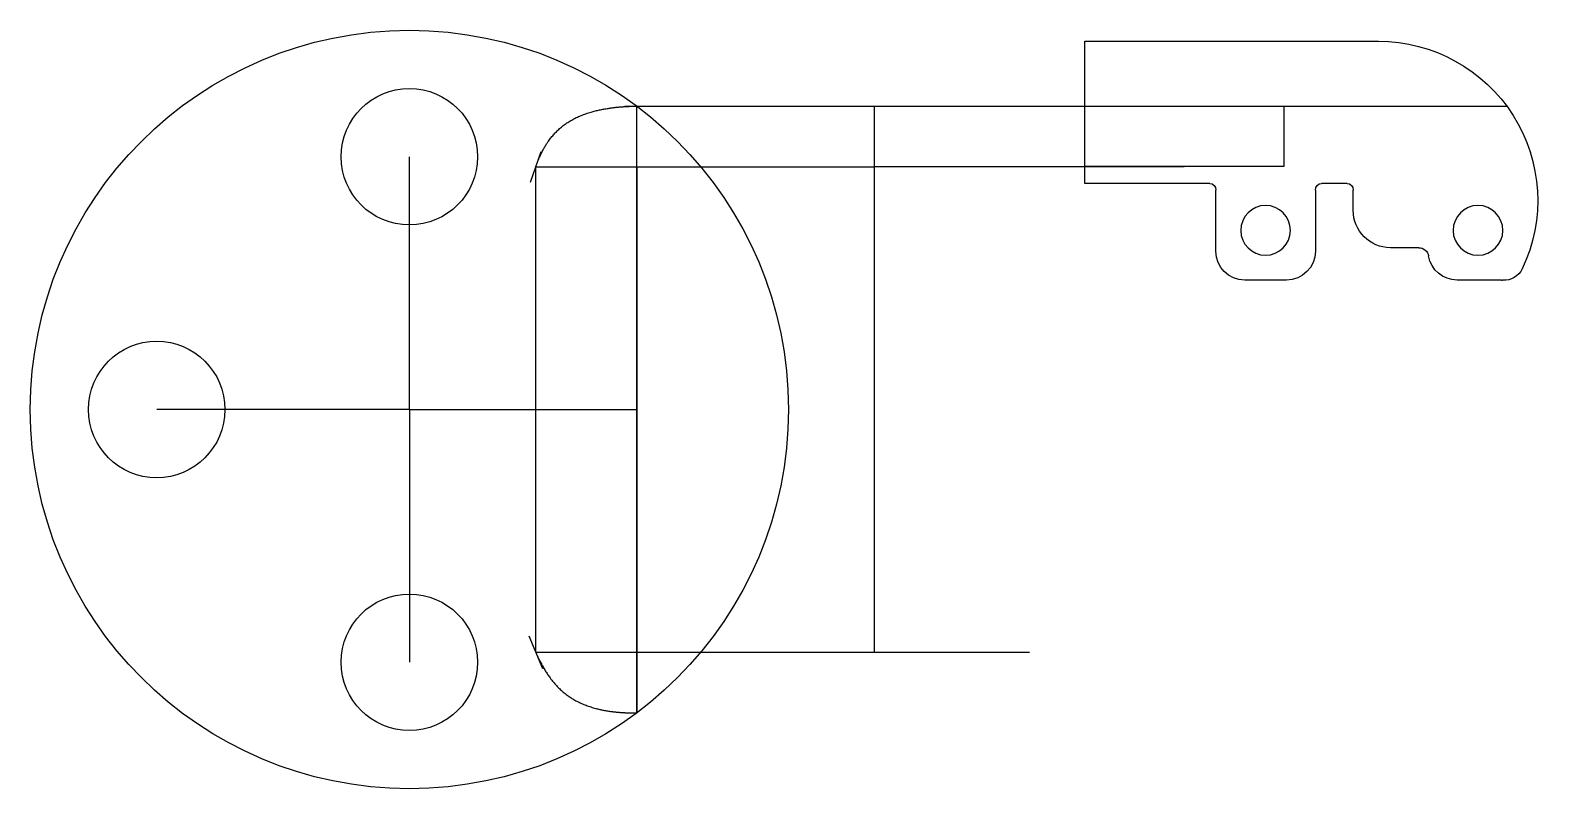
# Model space of a CAD drawing. Header units: centimetres. Extents: x -1.91 to 5.71, y -1.91 to 1.91.
import ezdxf

# ---------------------------------------------------------------- set-up
doc = ezdxf.new("R2010")
doc.units = ezdxf.units.CM
doc.header["$MEASUREMENT"] = 0
for name, color, linetype in [('Motor Rotation Holder Badass v4_Sketch1', 7, 'Continuous'), ('Motor Rotation Holder Badass v4_Sketch7', 7, 'Continuous'), ('Motor Rotation Holder Badass v4_Sketch8', 7, 'Continuous')]:
    doc.layers.add(name, color=color, linetype=linetype)

msp = doc.modelspace()

# ---------------------------------------------------------------- linework, layer by layer
at = {"layer": 'Motor Rotation Holder Badass v4_Sketch1'}
for p, q in [((1.0833, 1.5236), (1.2027, 1.5244)), ((1.143, -1.524), (1.143, 1.524)), ((1.143, 0), (1.143, 1.524)), ((1.143, 1.524), (2.335, 1.524)), ((2.335, 1.524), (2.335, 1.2192)), ((0.6081, 1.1418), (0.6619, 1.2966)), ((0, 0), (0, 1.27)), ((0.635, -1.2192), (0.635, 1.2192)), ((0.635, 0), (0.635, 1.2192)), ((0.635, 1.2192), (2.335, 1.2192)), ((2.335, 1.2192), (2.335, -1.2192)), ((2.335, 1.2192), (2.335, -1.2192)), ((0, 0), (-1.27, 0)), ((0, 0), (0.635, 0)), ((0, 0), (0, -1.27)), ((0.635, 0), (1.143, 0)), ((0.6003, -1.1378), (0.6697, -1.3006)), ((0.635, -1.2192), (3.1159, -1.2192)), ((0.635, -1.2192), (2.335, -1.2192)), ((0.635, -1.2192), (2.335, -1.2192))]:
    msp.add_line(p, q, dxfattribs=at)
for centre, radius in [((0, 0), 1.905), ((0, 1.27), 0.3429), ((-1.27, 0), 0.3429), ((0, -1.27), 0.3429)]:
    msp.add_circle(centre, radius, dxfattribs=at)
for points in [[(0.635, 1.2192), (0.6468, 1.2531), (0.6728, 1.3146), (0.7194, 1.3878), (0.7944, 1.4526), (0.9023, 1.4974), (0.9957, 1.5154), (1.0684, 1.5221), (1.1179, 1.5238), (1.143, 1.524)], [(0.635, -1.2192), (0.6499, -1.2542), (0.6813, -1.3175), (0.7332, -1.3925), (0.8105, -1.4582), (0.9161, -1.5021), (1.005, -1.5186), (1.0734, -1.5239), (1.1197, -1.5244), (1.143, -1.524)]]:
    msp.add_open_spline(points, degree=5, dxfattribs=at)
msp.add_point((0, 0), dxfattribs=at)
at = {"layer": 'Motor Rotation Holder Badass v4_Sketch7'}
for p, q in [((3.3935, 1.1357, 3.12), (3.3935, 1.85, 3.12)), ((3.3935, 1.85, 3.12), (4.8699, 1.85, 3.12)), ((2.338, 1.5232, 3.12), (3.3935, 1.5232, 3.12)), ((3.3935, 1.5232, 3.12), (4.3935, 1.5232, 3.12)), ((3.3935, 1.2215, 3.12), (3.3935, 1.5232, 3.12)), ((4.3935, 1.5232, 3.12), (4.3935, 1.2215, 3.12)), ((4.3935, 1.5232, 3.12), (5.5149, 1.5232, 3.12)), ((2.338, 1.2215, 3.12), (3.8929, 1.2215, 3.12)), ((4.3935, 1.2215, 3.12), (3.3935, 1.2215, 3.12)), ((4.0228, 1.1357, 3.12), (3.3935, 1.1357, 3.12)), ((4.0528, 0.795, 3.12), (4.0528, 1.1021, 3.12)), ((4.5528, 1.1021, 3.12), (4.5528, 0.795, 3.12)), ((4.713, 1.1357, 3.12), (4.5828, 1.1357, 3.12)), ((4.743, 1, 3.12), (4.743, 1.1021, 3.12)), ((5.0726, 0.813, 3.12), (4.93, 0.813, 3.12)), ((4.4078, 0.65, 3.12), (4.1978, 0.65, 3.12)), ((5.4889, 0.65, 3.12), (5.265, 0.65, 3.12))]:
    msp.add_line(p, q, dxfattribs=at)
at = {"layer": 'Motor Rotation Holder Badass v4_Sketch7', "extrusion": (1.6952e-16, 7.89681e-16, -1)}
for centre in [(-4.3028, 0.9, -3.12), (-5.37, 0.9, -3.12)]:
    msp.add_circle(centre, 0.125, dxfattribs=at)
for centre, radius, start, end in [((-4.8699, 1.05, -3.12), 0.8, 90, 205.42628), ((-4.93, 1, -3.12), 0.187, 270, 0), ((-4.1978, 0.795, -3.12), 0.145, 270, 0), ((-4.4078, 0.795, -3.12), 0.145, 180, 270), ((-5.0726, 0.763, -3.12), 0.05, 90, 170.55489), ((-5.265, 0.795, -3.12), 0.145, 270, 350.5549), ((-5.5021, 0.7495, -3.12), 0.1, 205.42628, 274.7331)]:
    msp.add_arc(centre, radius, start, end, dxfattribs=at)
for centre, major_axis, ratio, start_param, end_param in [((4.0228, 1.1021, 3.12), (0, 0.0335), 0.894427, 0, 1.570795), ((4.5828, 1.1021, 3.12), (0, 0.0335), 0.894427, 4.71239, 6.283185), ((4.713, 1.1021, 3.12), (0, 0.0335), 0.894427, 0, 1.570795), ((5.4889, 0.62, 3.12), (0.0424, 0), 0.707107, 4.712389, 4.82895)]:
    msp.add_ellipse(centre, major_axis=major_axis, ratio=ratio, start_param=start_param, end_param=end_param, dxfattribs=at)
at = {"layer": 'Motor Rotation Holder Badass v4_Sketch7'}
msp.add_point((0, 0, 3.12), dxfattribs=at)
at = {"layer": 'Motor Rotation Holder Badass v4_Sketch8'}
for p, q in [((1.143, 1.2192), (1.143, 1.2192, 3.32)), ((1.143, 0.6777, 3.32), (1.143, 1.2192, 3.32)), ((1.143, 1.2192, 3.32), (1.143, -1.524, 3.32)), ((1.143, 1.2192, 3.0812), (1.143, 0.6777, 3.0812)), ((1.143, 1.2192, 3.32), (1.143, 1.2192, 3.0812)), ((1.143, -1.524), (1.143, 1.2192)), ((1.143, 0.6777, 3.0812), (1.143, 0.6777, 3.32)), ((1.143, -1.524, 3.32), (1.143, -1.524))]:
    msp.add_line(p, q, dxfattribs=at)
msp.add_point((1.143, 0), dxfattribs=at)

doc.saveas('drawing.dxf')
